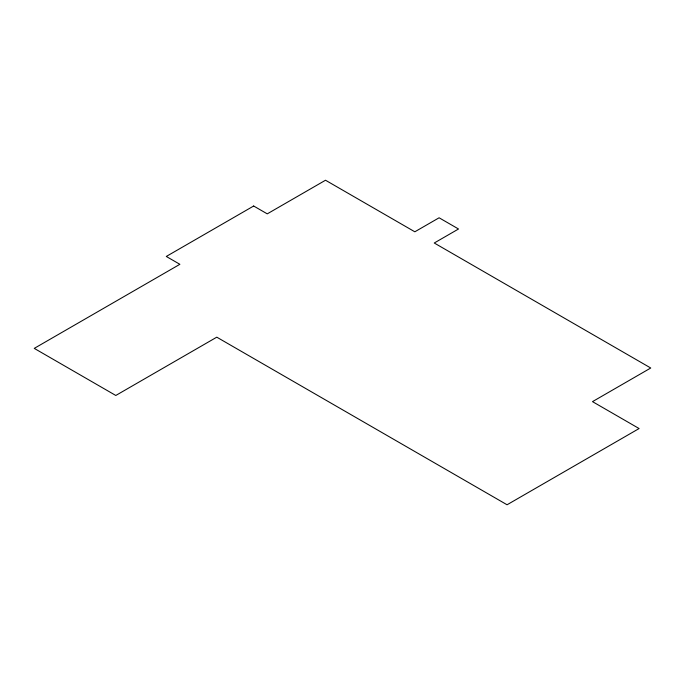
<?xml version="1.0" encoding="UTF-8"?>
<svg xmlns="http://www.w3.org/2000/svg" width="685" height="685" viewBox="0 0 685 685"><rect width="100%" height="100%" fill="white"/><g stroke="black" fill="none" stroke-linecap="round" stroke-linejoin="round"><path stroke-width="1.03" d="M253.664 206.014L166.284 256.455L179.881 264.307L34.25 348.382L115.799 395.468L216.777 337.174L507.063 504.768L639.096 428.545L592.499 401.633L650.75 368.008L434.247 243.004L458.522 228.995L439.102 217.787L414.827 231.795L325.512 180.232L267.261 213.857L253.664 206.014"/></g></svg>
